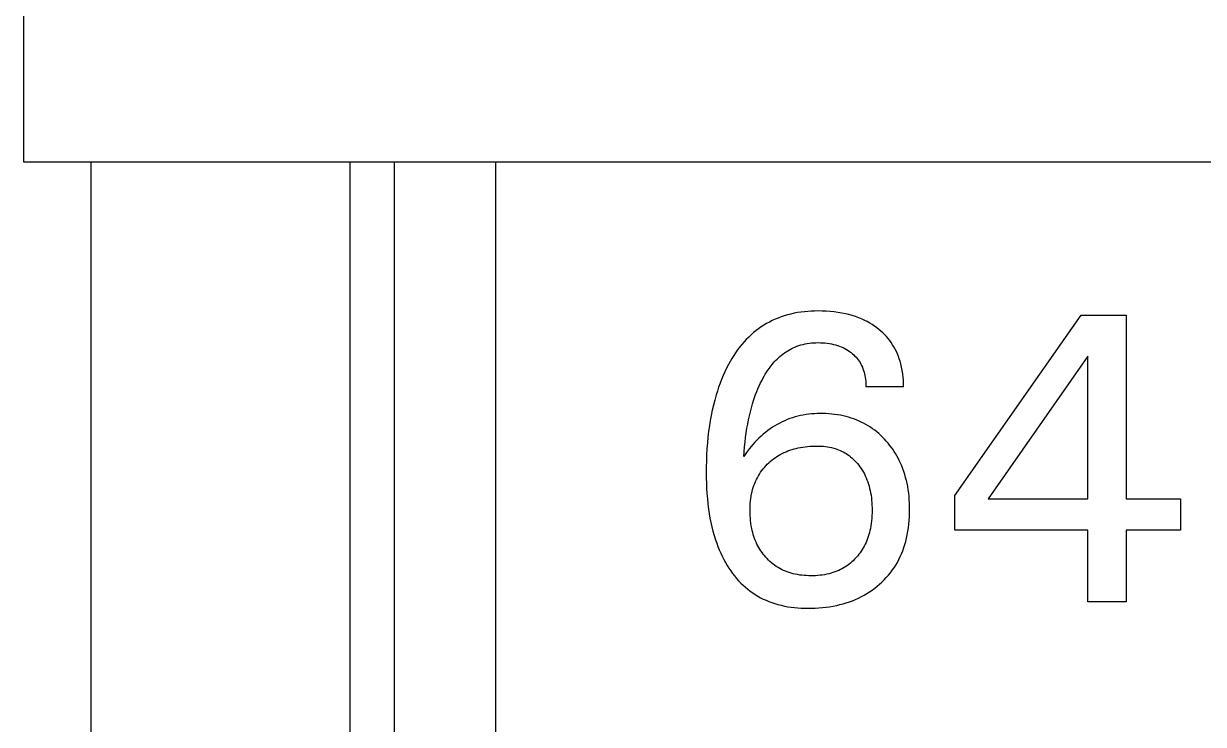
# Model space of a CAD drawing. Extents: x 10 to 879, y 6 to 221.
# Drawn here: x 619.96 to 625.07, y 126.34 to 129.37 of the extents above; entities that cross this region are included whole.
import ezdxf

# ---------------------------------------------------------------- set-up
doc = ezdxf.new("R2010")
doc.units = 0
doc.header["$LTSCALE"] = 5
doc.header["$MEASUREMENT"] = 0
doc.layers.get('0').update_dxf_attribs({"linetype": 'CONTINUOUS'})

msp = doc.modelspace()

# ---------------------------------------------------------------- linework, layer by layer
at = {"color": 7, "linetype": 'Continuous'}
for p, q in [((619.9564, 133.5244), (619.9564, 128.7749)), ((619.9564, 128.7749), (629.1631, 128.7749)), ((620.2486, 113.065), (620.2486, 128.7749)), ((621.3721, 113.065), (621.3721, 128.7749)), ((621.5639, 112.6996), (621.5639, 128.7749)), ((622.0023, 128.7749), (622.0023, 113.138)), ((623.1898, 128.0805), (623.1777, 128.0739)), ((623.2021, 128.0868), (623.1898, 128.0805)), ((623.2146, 128.0925), (623.2021, 128.0868)), ((623.2273, 128.0978), (623.2146, 128.0925)), ((623.2402, 128.1027), (623.2273, 128.0978)), ((623.2543, 128.1074), (623.2402, 128.1027)), ((623.2685, 128.1116), (623.2543, 128.1074)), ((623.2829, 128.1153), (623.2685, 128.1116)), ((623.2974, 128.1185), (623.2829, 128.1153)), ((623.3119, 128.1212), (623.2974, 128.1185)), ((623.3266, 128.1234), (623.3119, 128.1212)), ((623.3414, 128.1252), (623.3266, 128.1234)), ((623.3562, 128.1266), (623.3414, 128.1252)), ((623.371, 128.1276), (623.3562, 128.1266)), ((623.3859, 128.1282), (623.371, 128.1276)), ((623.4007, 128.1284), (623.3859, 128.1282)), ((623.4181, 128.1283), (623.4007, 128.1284)), ((623.4354, 128.1276), (623.4181, 128.1283)), ((623.4526, 128.1264), (623.4354, 128.1276)), ((623.4698, 128.1247), (623.4526, 128.1264)), ((623.487, 128.1224), (623.4698, 128.1247)), ((623.504, 128.1195), (623.487, 128.1224)), ((623.5191, 128.1164), (623.504, 128.1195)), ((623.534, 128.1129), (623.5191, 128.1164)), ((623.5488, 128.1087), (623.534, 128.1129)), ((623.5635, 128.104), (623.5488, 128.1087)), ((623.5779, 128.0987), (623.5635, 128.104)), ((623.5921, 128.0928), (623.5779, 128.0987)), ((623.6031, 128.0877), (623.5921, 128.0928)), ((623.614, 128.0821), (623.6031, 128.0877)), ((623.6247, 128.0761), (623.614, 128.0821)), ((623.9932, 127.3282), (624.5408, 128.1099)), ((624.5408, 128.1099), (624.7371, 128.1099)), ((624.7371, 128.1099), (624.7371, 127.3141)), ((623.1212, 128.0345), (623.1108, 128.0255)), ((623.1319, 128.0432), (623.1212, 128.0345)), ((623.143, 128.0515), (623.1319, 128.0432)), ((623.1543, 128.0593), (623.143, 128.0515)), ((623.1659, 128.0668), (623.1543, 128.0593)), ((623.1777, 128.0739), (623.1659, 128.0668)), ((623.6351, 128.0698), (623.6247, 128.0761)), ((623.6453, 128.063), (623.6351, 128.0698)), ((623.6552, 128.0559), (623.6453, 128.063)), ((623.6648, 128.0483), (623.6552, 128.0559)), ((623.6733, 128.0411), (623.6648, 128.0483)), ((623.6816, 128.0336), (623.6733, 128.0411)), ((623.6895, 128.0257), (623.6816, 128.0336)), ((623.0699, 127.9829), (623.0607, 127.9714)), ((623.0796, 127.9941), (623.0699, 127.9829)), ((623.0896, 128.0049), (623.0796, 127.9941)), ((623.1, 128.0154), (623.0896, 128.0049)), ((623.1108, 128.0255), (623.1, 128.0154)), ((623.3086, 127.9752), (623.3174, 127.9783)), ((623.3174, 127.9783), (623.3264, 127.981)), ((623.3264, 127.981), (623.3355, 127.9834)), ((623.3355, 127.9834), (623.3447, 127.9854)), ((623.3447, 127.9854), (623.3539, 127.9871)), ((623.3539, 127.9871), (623.3632, 127.9885)), ((623.3632, 127.9885), (623.3726, 127.9896)), ((623.3726, 127.9896), (623.3819, 127.9904)), ((623.3819, 127.9904), (623.3913, 127.9909)), ((623.3913, 127.9909), (623.4007, 127.9911)), ((623.4007, 127.9911), (623.4106, 127.991)), ((623.4106, 127.991), (623.4205, 127.9906)), ((623.4205, 127.9906), (623.4304, 127.9899)), ((623.4304, 127.9899), (623.4402, 127.9889)), ((623.4402, 127.9889), (623.4499, 127.9875)), ((623.4499, 127.9875), (623.4596, 127.9857)), ((623.4596, 127.9857), (623.4682, 127.9838)), ((623.4682, 127.9838), (623.4767, 127.9817)), ((623.4767, 127.9817), (623.4851, 127.9792)), ((623.4851, 127.9792), (623.4934, 127.9763)), ((623.4934, 127.9763), (623.5015, 127.9731)), ((623.6971, 128.0176), (623.6895, 128.0257)), ((623.7044, 128.0092), (623.6971, 128.0176)), ((623.7113, 128.0005), (623.7044, 128.0092)), ((623.7179, 127.9915), (623.7113, 128.0005)), ((623.724, 127.9823), (623.7179, 127.9915)), ((623.7299, 127.9726), (623.724, 127.9823)), ((623.035, 127.9352), (623.0272, 127.9226)), ((623.0432, 127.9475), (623.035, 127.9352)), ((623.0518, 127.9596), (623.0432, 127.9475)), ((623.0607, 127.9714), (623.0518, 127.9596)), ((623.2228, 127.9197), (623.229, 127.9255)), ((623.229, 127.9255), (623.2354, 127.9312)), ((623.2354, 127.9312), (623.2419, 127.9366)), ((623.2419, 127.9366), (623.2486, 127.9419)), ((623.2486, 127.9419), (623.2555, 127.9469)), ((623.2555, 127.9469), (623.2625, 127.9517)), ((623.2625, 127.9517), (623.2697, 127.9563)), ((623.2697, 127.9563), (623.277, 127.9605)), ((623.277, 127.9605), (623.2845, 127.9646)), ((623.2845, 127.9646), (623.2921, 127.9683)), ((623.2921, 127.9683), (623.2999, 127.9717)), ((623.2999, 127.9717), (623.3086, 127.9752)), ((623.5015, 127.9731), (623.5095, 127.9696)), ((623.5095, 127.9696), (623.5168, 127.9659)), ((623.5168, 127.9659), (623.5239, 127.9619)), ((623.5239, 127.9619), (623.5309, 127.9575)), ((623.5309, 127.9575), (623.5376, 127.9529)), ((623.5376, 127.9529), (623.5441, 127.9479)), ((623.5441, 127.9479), (623.5504, 127.9427)), ((623.5504, 127.9427), (623.5557, 127.9378)), ((623.5557, 127.9378), (623.5608, 127.9328)), ((623.5608, 127.9328), (623.5657, 127.9275)), ((623.5657, 127.9275), (623.5703, 127.922)), ((623.7353, 127.9627), (623.7299, 127.9726)), ((623.7403, 127.9526), (623.7353, 127.9627)), ((623.745, 127.9422), (623.7403, 127.9526)), ((623.7492, 127.9317), (623.745, 127.9422)), ((623.753, 127.921), (623.7492, 127.9317)), ((624.5707, 127.933), (624.1385, 127.3141)), ((624.5707, 127.3141), (624.5707, 127.933)), ((623.0042, 127.881), (622.9964, 127.8648)), ((623.0125, 127.8969), (623.0042, 127.881)), ((623.0197, 127.9098), (623.0125, 127.8969)), ((623.0272, 127.9226), (623.0197, 127.9098)), ((623.1834, 127.8722), (623.1895, 127.8809)), ((623.1895, 127.8809), (623.1959, 127.8894)), ((623.1959, 127.8894), (623.2026, 127.8977)), ((623.2026, 127.8977), (623.2096, 127.9058)), ((623.2096, 127.9058), (623.2168, 127.9136)), ((623.2168, 127.9136), (623.2228, 127.9197)), ((623.5703, 127.922), (623.5747, 127.9163)), ((623.5747, 127.9163), (623.5788, 127.9105)), ((623.5788, 127.9105), (623.5827, 127.9044)), ((623.5827, 127.9044), (623.5863, 127.898)), ((623.5863, 127.898), (623.5897, 127.8914)), ((623.5897, 127.8914), (623.5927, 127.8847)), ((623.5927, 127.8847), (623.5955, 127.8778)), ((623.5955, 127.8778), (623.5979, 127.8709)), ((623.7565, 127.9102), (623.753, 127.921)), ((623.7595, 127.8992), (623.7565, 127.9102)), ((623.7629, 127.8851), (623.7595, 127.8992)), ((623.7657, 127.8709), (623.7629, 127.8851)), ((622.9822, 127.832), (622.9757, 127.8153)), ((622.9891, 127.8485), (622.9822, 127.832)), ((622.9964, 127.8648), (622.9891, 127.8485)), ((623.1516, 127.8168), (623.1563, 127.8263)), ((623.1563, 127.8263), (623.1613, 127.8358)), ((623.1613, 127.8358), (623.1665, 127.8451)), ((623.1665, 127.8451), (623.1719, 127.8543)), ((623.1719, 127.8543), (623.1775, 127.8633)), ((623.1775, 127.8633), (623.1834, 127.8722)), ((623.5979, 127.8709), (623.6001, 127.8638)), ((623.6001, 127.8638), (623.602, 127.8566)), ((623.602, 127.8566), (623.6039, 127.8485)), ((623.6039, 127.8485), (623.6054, 127.8403)), ((623.6054, 127.8403), (623.6066, 127.8321)), ((623.6066, 127.8321), (623.6075, 127.8238)), ((623.6075, 127.8238), (623.6081, 127.8156)), ((623.7679, 127.8565), (623.7657, 127.8709)), ((623.7696, 127.8422), (623.7679, 127.8565)), ((623.7707, 127.8278), (623.7696, 127.8422)), ((623.7713, 127.8134), (623.7707, 127.8278)), ((622.964, 127.7815), (622.9587, 127.7644)), ((622.9696, 127.7985), (622.964, 127.7815)), ((622.9757, 127.8153), (622.9696, 127.7985)), ((623.13, 127.7659), (623.1349, 127.7788)), ((623.1349, 127.7788), (623.1402, 127.7916)), ((623.1402, 127.7916), (623.1457, 127.8042)), ((623.1457, 127.8042), (623.1516, 127.8168)), ((623.6081, 127.8156), (623.6084, 127.8073)), ((623.6084, 127.8073), (623.6085, 127.7992)), ((623.7714, 127.7992), (623.6085, 127.7992)), ((623.7714, 127.7992), (623.7713, 127.8134)), ((622.9468, 127.7203), (622.9418, 127.698)), ((622.9525, 127.7424), (622.9468, 127.7203)), ((622.9587, 127.7644), (622.9525, 127.7424)), ((623.1118, 127.7091), (623.1169, 127.7266)), ((623.1169, 127.7266), (623.121, 127.7398)), ((623.121, 127.7398), (623.1254, 127.7529)), ((623.1254, 127.7529), (623.13, 127.7659)), ((622.9372, 127.6755), (622.9331, 127.653)), ((622.9418, 127.698), (622.9372, 127.6755)), ((623.0992, 127.6561), (623.103, 127.6739)), ((623.103, 127.6739), (623.1072, 127.6916)), ((623.1072, 127.6916), (623.1118, 127.7091)), ((623.3009, 127.669), (623.2895, 127.6655)), ((623.3127, 127.6721), (623.3009, 127.669)), ((623.3245, 127.6749), (623.3127, 127.6721)), ((623.3365, 127.6773), (623.3245, 127.6749)), ((623.3486, 127.6792), (623.3365, 127.6773)), ((623.3607, 127.6809), (623.3486, 127.6792)), ((623.3729, 127.6821), (623.3607, 127.6809)), ((623.3851, 127.683), (623.3729, 127.6821)), ((623.3973, 127.6836), (623.3851, 127.683)), ((623.4095, 127.6838), (623.3973, 127.6836)), ((623.4222, 127.6838), (623.4095, 127.6838)), ((623.4348, 127.6834), (623.4222, 127.6838)), ((623.4474, 127.6826), (623.4348, 127.6834)), ((623.46, 127.6816), (623.4474, 127.6826)), ((623.4725, 127.6801), (623.46, 127.6816)), ((623.485, 127.6783), (623.4725, 127.6801)), ((623.4974, 127.6761), (623.485, 127.6783)), ((623.5098, 127.6735), (623.4974, 127.6761)), ((623.522, 127.6705), (623.5098, 127.6735)), ((623.5332, 127.6675), (623.522, 127.6705)), ((622.9296, 127.6304), (622.9264, 127.6077)), ((622.9331, 127.653), (622.9296, 127.6304)), ((623.0893, 127.6001), (623.0925, 127.6204)), ((623.0925, 127.6204), (623.0957, 127.6383)), ((623.0957, 127.6383), (623.0992, 127.6561)), ((623.2037, 127.6244), (623.1933, 127.6173)), ((623.2138, 127.6307), (623.2037, 127.6244)), ((623.2241, 127.6367), (623.2138, 127.6307)), ((623.2346, 127.6424), (623.2241, 127.6367)), ((623.2453, 127.6478), (623.2346, 127.6424)), ((623.2561, 127.6527), (623.2453, 127.6478)), ((623.2671, 127.6574), (623.2561, 127.6527)), ((623.2782, 127.6616), (623.2671, 127.6574)), ((623.2895, 127.6655), (623.2782, 127.6616)), ((623.5442, 127.6641), (623.5332, 127.6675)), ((623.5552, 127.6603), (623.5442, 127.6641)), ((623.566, 127.6563), (623.5552, 127.6603)), ((623.5767, 127.6518), (623.566, 127.6563)), ((623.5872, 127.6471), (623.5767, 127.6518)), ((623.5976, 127.6419), (623.5872, 127.6471)), ((623.6077, 127.6365), (623.5976, 127.6419)), ((623.6177, 127.6306), (623.6077, 127.6365)), ((623.6274, 127.6245), (623.6177, 127.6306)), ((623.6369, 127.618), (623.6274, 127.6245)), ((623.6461, 127.6112), (623.6369, 127.618)), ((622.9234, 127.582), (622.9209, 127.5562)), ((622.9264, 127.6077), (622.9234, 127.582)), ((623.0841, 127.5593), (623.0865, 127.5797)), ((623.0865, 127.5797), (623.0893, 127.6001)), ((623.1355, 127.5684), (623.1267, 127.5593)), ((623.1445, 127.5772), (623.1355, 127.5684)), ((623.1538, 127.5858), (623.1445, 127.5772)), ((623.1633, 127.5941), (623.1538, 127.5858)), ((623.173, 127.6022), (623.1633, 127.5941)), ((623.183, 127.6099), (623.173, 127.6022)), ((623.1933, 127.6173), (623.183, 127.6099)), ((623.6551, 127.604), (623.6461, 127.6112)), ((623.6639, 127.5966), (623.6551, 127.604)), ((623.6724, 127.5889), (623.6639, 127.5966)), ((623.6807, 127.5809), (623.6724, 127.5889)), ((623.6888, 127.5726), (623.6807, 127.5809)), ((623.6965, 127.5641), (623.6888, 127.5726)), ((622.9189, 127.5304), (622.9174, 127.5045)), ((622.9209, 127.5562), (622.9189, 127.5304)), ((623.0785, 127.4981), (623.0801, 127.5185)), ((623.0801, 127.5185), (623.0819, 127.5389)), ((623.0819, 127.5389), (623.0841, 127.5593)), ((623.1032, 127.5325), (623.09, 127.5152)), ((623.1181, 127.55), (623.1032, 127.5325)), ((623.1267, 127.5593), (623.1181, 127.55)), ((623.2532, 127.5146), (623.2617, 127.5183)), ((623.2617, 127.5183), (623.2703, 127.5218)), ((623.2703, 127.5218), (623.279, 127.5249)), ((623.279, 127.5249), (623.2879, 127.5278)), ((623.2879, 127.5278), (623.2968, 127.5304)), ((623.2968, 127.5304), (623.3057, 127.5328)), ((623.3057, 127.5328), (623.3148, 127.5349)), ((623.3148, 127.5349), (623.3248, 127.5369)), ((623.3248, 127.5369), (623.3349, 127.5386)), ((623.3349, 127.5386), (623.3451, 127.5401)), ((623.3451, 127.5401), (623.3553, 127.5412)), ((623.3553, 127.5412), (623.3655, 127.5421)), ((623.3655, 127.5421), (623.3758, 127.5427)), ((623.3758, 127.5427), (623.3861, 127.543)), ((623.3861, 127.543), (623.3963, 127.543)), ((623.3963, 127.543), (623.4055, 127.5428)), ((623.4055, 127.5428), (623.4146, 127.5424)), ((623.4146, 127.5424), (623.4237, 127.5417)), ((623.4237, 127.5417), (623.4327, 127.5407)), ((623.4327, 127.5407), (623.4417, 127.5395)), ((623.4417, 127.5395), (623.4507, 127.5379)), ((623.4507, 127.5379), (623.4596, 127.536)), ((623.4596, 127.536), (623.4684, 127.5338)), ((623.4684, 127.5338), (623.4755, 127.5317)), ((623.4755, 127.5317), (623.4825, 127.5294)), ((623.4825, 127.5294), (623.4894, 127.5268)), ((623.4894, 127.5268), (623.4963, 127.524)), ((623.4963, 127.524), (623.503, 127.5209)), ((623.503, 127.5209), (623.5096, 127.5176)), ((623.5096, 127.5176), (623.5161, 127.514)), ((623.7039, 127.5556), (623.6965, 127.5641)), ((623.7109, 127.5469), (623.7039, 127.5556)), ((623.7178, 127.538), (623.7109, 127.5469)), ((623.7243, 127.5288), (623.7178, 127.538)), ((623.7306, 127.5195), (623.7243, 127.5288)), ((623.7366, 127.51), (623.7306, 127.5195)), ((622.9164, 127.4786), (622.9158, 127.4527)), ((622.9174, 127.5045), (622.9164, 127.4786)), ((623.0841, 127.5067), (623.0785, 127.4981)), ((623.09, 127.5152), (623.0841, 127.5067)), ((623.1803, 127.4637), (623.1868, 127.4699)), ((623.1868, 127.4699), (623.1934, 127.4759)), ((623.1934, 127.4759), (623.2003, 127.4816)), ((623.2003, 127.4816), (623.2073, 127.487)), ((623.2073, 127.487), (623.2145, 127.4923)), ((623.2145, 127.4923), (623.2218, 127.4972)), ((623.2218, 127.4972), (623.2294, 127.5019)), ((623.2294, 127.5019), (623.2371, 127.5064)), ((623.2371, 127.5064), (623.2449, 127.5105)), ((623.2449, 127.5105), (623.2532, 127.5146)), ((623.5161, 127.514), (623.5224, 127.5102)), ((623.5224, 127.5102), (623.5286, 127.5062)), ((623.5286, 127.5062), (623.5354, 127.5014)), ((623.5354, 127.5014), (623.542, 127.4962)), ((623.542, 127.4962), (623.5483, 127.4908)), ((623.5483, 127.4908), (623.5545, 127.4851)), ((623.5545, 127.4851), (623.5604, 127.4792)), ((623.5604, 127.4792), (623.5661, 127.4731)), ((623.5661, 127.4731), (623.5716, 127.4668)), ((623.5716, 127.4668), (623.5768, 127.4602)), ((623.7423, 127.5004), (623.7366, 127.51)), ((623.7477, 127.4906), (623.7423, 127.5004)), ((623.7528, 127.4806), (623.7477, 127.4906)), ((623.7584, 127.4687), (623.7528, 127.4806)), ((623.7636, 127.4567), (623.7584, 127.4687)), ((622.9158, 127.4527), (622.9157, 127.4268)), ((622.9157, 127.4268), (622.9159, 127.4043)), ((623.1374, 127.4058), (623.1418, 127.4139)), ((623.1418, 127.4139), (623.1465, 127.4216)), ((623.1465, 127.4216), (623.1515, 127.4291)), ((623.1515, 127.4291), (623.1567, 127.4364)), ((623.1567, 127.4364), (623.1622, 127.4435)), ((623.1622, 127.4435), (623.168, 127.4505)), ((623.168, 127.4505), (623.174, 127.4572)), ((623.174, 127.4572), (623.1803, 127.4637)), ((623.5768, 127.4602), (623.5823, 127.4529)), ((623.5823, 127.4529), (623.5874, 127.4454)), ((623.5874, 127.4454), (623.5923, 127.4377)), ((623.5923, 127.4377), (623.597, 127.4298)), ((623.597, 127.4298), (623.6013, 127.4218)), ((623.6013, 127.4218), (623.6053, 127.4136)), ((623.6053, 127.4136), (623.6091, 127.4053)), ((623.7684, 127.4444), (623.7636, 127.4567)), ((623.7728, 127.4321), (623.7684, 127.4444)), ((623.7768, 127.4196), (623.7728, 127.4321)), ((623.7804, 127.4069), (623.7768, 127.4196)), ((622.9159, 127.4043), (622.9165, 127.3818)), ((622.9165, 127.3818), (622.9175, 127.3593)), ((623.1171, 127.3544), (623.1197, 127.3633)), ((623.1197, 127.3633), (623.1226, 127.372)), ((623.1226, 127.372), (623.1259, 127.3807)), ((623.1259, 127.3807), (623.1294, 127.3892)), ((623.1294, 127.3892), (623.1332, 127.3976)), ((623.1332, 127.3976), (623.1374, 127.4058)), ((623.6091, 127.4053), (623.6128, 127.3963)), ((623.6128, 127.3963), (623.6161, 127.3871)), ((623.6161, 127.3871), (623.6192, 127.3779)), ((623.6192, 127.3779), (623.6219, 127.3686)), ((623.6219, 127.3686), (623.6244, 127.3591)), ((623.7836, 127.3942), (623.7804, 127.4069)), ((623.7865, 127.3814), (623.7836, 127.3942)), ((623.7893, 127.3672), (623.7865, 127.3814)), ((623.7916, 127.353), (623.7893, 127.3672)), ((622.9175, 127.3593), (622.9188, 127.3369)), ((622.9188, 127.3369), (622.9207, 127.3145)), ((622.9207, 127.3145), (622.923, 127.2921)), ((623.108, 127.3054), (623.1092, 127.3155)), ((623.1092, 127.3155), (623.1107, 127.3256)), ((623.1107, 127.3256), (623.1126, 127.3356)), ((623.1126, 127.3356), (623.1148, 127.3455)), ((623.1148, 127.3455), (623.1171, 127.3544)), ((623.6244, 127.3591), (623.6266, 127.3497)), ((623.6266, 127.3497), (623.6285, 127.3401)), ((623.6285, 127.3401), (623.6303, 127.3295)), ((623.6303, 127.3295), (623.6317, 127.3187)), ((623.6317, 127.3187), (623.6329, 127.308)), ((623.7936, 127.3387), (623.7916, 127.353)), ((623.7951, 127.3243), (623.7936, 127.3387)), ((623.7963, 127.3099), (623.7951, 127.3243)), ((623.9932, 127.1785), (623.9932, 127.3282)), ((624.1385, 127.3141), (624.5707, 127.3141)), ((624.7371, 127.3141), (624.9722, 127.3141)), ((624.9722, 127.3141), (624.9722, 127.1785)), ((622.923, 127.2921), (622.9258, 127.2698)), ((622.9258, 127.2698), (622.9288, 127.2503)), ((623.1058, 127.2648), (623.106, 127.275)), ((623.1059, 127.2534), (623.1058, 127.2648)), ((623.106, 127.275), (623.1064, 127.2852)), ((623.1064, 127.2852), (623.107, 127.2953)), ((623.107, 127.2953), (623.108, 127.3054)), ((623.6329, 127.308), (623.6338, 127.2972)), ((623.6338, 127.2972), (623.6344, 127.2864)), ((623.6344, 127.2864), (623.6348, 127.2756)), ((623.6348, 127.2756), (623.6349, 127.2648)), ((623.6349, 127.2648), (623.6348, 127.2533)), ((623.7971, 127.2955), (623.7963, 127.3099)), ((623.7976, 127.281), (623.7971, 127.2955)), ((623.7978, 127.2666), (623.7976, 127.281)), ((623.7976, 127.251), (623.7978, 127.2666)), ((622.9288, 127.2503), (622.9321, 127.2309)), ((622.9321, 127.2309), (622.9359, 127.2116)), ((622.9359, 127.2116), (622.9403, 127.1924)), ((623.1063, 127.2421), (623.1059, 127.2534)), ((623.1071, 127.2308), (623.1063, 127.2421)), ((623.1081, 127.2195), (623.1071, 127.2308)), ((623.1095, 127.2082), (623.1081, 127.2195)), ((623.6326, 127.219), (623.6312, 127.2076)), ((623.6336, 127.2304), (623.6326, 127.219)), ((623.6343, 127.2419), (623.6336, 127.2304)), ((623.6348, 127.2533), (623.6343, 127.2419)), ((623.7947, 127.2043), (623.7961, 127.2198)), ((623.7961, 127.2198), (623.797, 127.2354)), ((623.797, 127.2354), (623.7976, 127.251)), ((622.9403, 127.1924), (622.9451, 127.1734)), ((622.9451, 127.1734), (622.9504, 127.1544)), ((623.1112, 127.197), (623.1095, 127.2082)), ((623.1134, 127.1859), (623.1112, 127.197)), ((623.1153, 127.1771), (623.1134, 127.1859)), ((623.1175, 127.1684), (623.1153, 127.1771)), ((623.1199, 127.1598), (623.1175, 127.1684)), ((623.1226, 127.1513), (623.1199, 127.1598)), ((623.6209, 127.1588), (623.6182, 127.1502)), ((623.6233, 127.1675), (623.6209, 127.1588)), ((623.6255, 127.1762), (623.6233, 127.1675)), ((623.6274, 127.185), (623.6255, 127.1762)), ((623.6295, 127.1963), (623.6274, 127.185)), ((623.6312, 127.2076), (623.6295, 127.1963)), ((623.7844, 127.1429), (623.7877, 127.1581)), ((623.7877, 127.1581), (623.7905, 127.1735)), ((623.7905, 127.1735), (623.7928, 127.1889)), ((623.7928, 127.1889), (623.7947, 127.2043)), ((624.5707, 127.1785), (623.9932, 127.1785)), ((624.5707, 126.8678), (624.5707, 127.1785)), ((624.7371, 127.1785), (624.7371, 126.8678)), ((624.9722, 127.1785), (624.7371, 127.1785)), ((622.9504, 127.1544), (622.9564, 127.1357)), ((622.9564, 127.1357), (622.9614, 127.1212)), ((622.9614, 127.1212), (622.9667, 127.1069)), ((622.9667, 127.1069), (622.9725, 127.0927)), ((623.1255, 127.1428), (623.1226, 127.1513)), ((623.1287, 127.1344), (623.1255, 127.1428)), ((623.1322, 127.1262), (623.1287, 127.1344)), ((623.1359, 127.1181), (623.1322, 127.1262)), ((623.1398, 127.1105), (623.1359, 127.1181)), ((623.1439, 127.103), (623.1398, 127.1105)), ((623.6009, 127.1093), (623.5968, 127.1019)), ((623.6048, 127.1169), (623.6009, 127.1093)), ((623.6086, 127.1251), (623.6048, 127.1169)), ((623.6121, 127.1333), (623.6086, 127.1251)), ((623.6153, 127.1417), (623.6121, 127.1333)), ((623.6182, 127.1502), (623.6153, 127.1417)), ((623.7728, 127.1025), (623.7771, 127.1158)), ((623.7771, 127.1158), (623.781, 127.1293)), ((623.781, 127.1293), (623.7844, 127.1429)), ((622.9725, 127.0927), (622.9786, 127.0786)), ((622.9786, 127.0786), (622.9851, 127.0648)), ((622.9851, 127.0648), (622.9921, 127.0511)), ((623.1482, 127.0957), (623.1439, 127.103)), ((623.1528, 127.0885), (623.1482, 127.0957)), ((623.1577, 127.0815), (623.1528, 127.0885)), ((623.1628, 127.0746), (623.1577, 127.0815)), ((623.1681, 127.0679), (623.1628, 127.0746)), ((623.1736, 127.0614), (623.1681, 127.0679)), ((623.1795, 127.055), (623.1736, 127.0614)), ((623.5671, 127.0606), (623.559, 127.0518)), ((623.5727, 127.067), (623.5671, 127.0606)), ((623.578, 127.0737), (623.5727, 127.067)), ((623.5831, 127.0805), (623.578, 127.0737)), ((623.5879, 127.0875), (623.5831, 127.0805)), ((623.5925, 127.0946), (623.5879, 127.0875)), ((623.5968, 127.1019), (623.5925, 127.0946)), ((623.751, 127.0508), (623.7572, 127.0634)), ((623.7572, 127.0634), (623.7629, 127.0762)), ((623.7629, 127.0762), (623.7681, 127.0892)), ((623.7681, 127.0892), (623.7728, 127.1025)), ((622.9921, 127.0511), (622.9994, 127.0377)), ((622.9994, 127.0377), (623.0072, 127.0245)), ((623.0072, 127.0245), (623.0145, 127.0129)), ((623.0145, 127.0129), (623.0222, 127.0016)), ((623.1857, 127.0487), (623.1795, 127.055)), ((623.1921, 127.0427), (623.1857, 127.0487)), ((623.1987, 127.0369), (623.1921, 127.0427)), ((623.2055, 127.0314), (623.1987, 127.0369)), ((623.2125, 127.0261), (623.2055, 127.0314)), ((623.2197, 127.0211), (623.2125, 127.0261)), ((623.2271, 127.0164), (623.2197, 127.0211)), ((623.2348, 127.012), (623.2271, 127.0164)), ((623.2426, 127.0079), (623.2348, 127.012)), ((623.2507, 127.004), (623.2426, 127.0079)), ((623.2588, 127.0005), (623.2507, 127.004)), ((623.4983, 127.0075), (623.4902, 127.0037)), ((623.5062, 127.0116), (623.4983, 127.0075)), ((623.5139, 127.0161), (623.5062, 127.0116)), ((623.5209, 127.0204), (623.5139, 127.0161)), ((623.5277, 127.0251), (623.5209, 127.0204)), ((623.5343, 127.03), (623.5277, 127.0251)), ((623.5408, 127.0351), (623.5343, 127.03)), ((623.547, 127.0405), (623.5408, 127.0351)), ((623.5531, 127.046), (623.547, 127.0405)), ((623.559, 127.0518), (623.5531, 127.046)), ((623.7142, 126.9933), (623.7224, 127.0042)), ((623.7224, 127.0042), (623.7301, 127.0153)), ((623.7301, 127.0153), (623.7375, 127.0268)), ((623.7375, 127.0268), (623.7444, 127.0385)), ((623.7444, 127.0385), (623.751, 127.0508)), ((623.0222, 127.0016), (623.0302, 126.9905)), ((623.0302, 126.9905), (623.0385, 126.9797)), ((623.0385, 126.9797), (623.0473, 126.9692)), ((623.0473, 126.9692), (623.0563, 126.959)), ((623.0563, 126.959), (623.0658, 126.9491)), ((623.2671, 126.9973), (623.2588, 127.0005)), ((623.2755, 126.9944), (623.2671, 126.9973)), ((623.284, 126.9918), (623.2755, 126.9944)), ((623.2926, 126.9894), (623.284, 126.9918)), ((623.3021, 126.9872), (623.2926, 126.9894)), ((623.3116, 126.9854), (623.3021, 126.9872)), ((623.3213, 126.9838), (623.3116, 126.9854)), ((623.3309, 126.9826), (623.3213, 126.9838)), ((623.3406, 126.9816), (623.3309, 126.9826)), ((623.3504, 126.981), (623.3406, 126.9816)), ((623.3602, 126.9806), (623.3504, 126.981)), ((623.3699, 126.9804), (623.3602, 126.9806)), ((623.3798, 126.9806), (623.3699, 126.9804)), ((623.3897, 126.9809), (623.3798, 126.9806)), ((623.3995, 126.9816), (623.3897, 126.9809)), ((623.4093, 126.9825), (623.3995, 126.9816)), ((623.4191, 126.9837), (623.4093, 126.9825)), ((623.4289, 126.9853), (623.4191, 126.9837)), ((623.4386, 126.9871), (623.4289, 126.9853)), ((623.4482, 126.9893), (623.4386, 126.9871)), ((623.4568, 126.9916), (623.4482, 126.9893)), ((623.4653, 126.9942), (623.4568, 126.9916)), ((623.4737, 126.9971), (623.4653, 126.9942)), ((623.4821, 127.0003), (623.4737, 126.9971)), ((623.4902, 127.0037), (623.4821, 127.0003)), ((623.6675, 126.9439), (623.6776, 126.9532)), ((623.6776, 126.9532), (623.6873, 126.9627)), ((623.6873, 126.9627), (623.6966, 126.9726)), ((623.6966, 126.9726), (623.7056, 126.9828)), ((623.7056, 126.9828), (623.7142, 126.9933)), ((623.0658, 126.9491), (623.0755, 126.9396)), ((623.0755, 126.9396), (623.0857, 126.9305)), ((623.0857, 126.9305), (623.0961, 126.9218)), ((623.0961, 126.9218), (623.1066, 126.9137)), ((623.1066, 126.9137), (623.1174, 126.9061)), ((623.1174, 126.9061), (623.1286, 126.8988)), ((623.6006, 126.8965), (623.6124, 126.9034)), ((623.6124, 126.9034), (623.624, 126.9107)), ((623.624, 126.9107), (623.6353, 126.9184)), ((623.6353, 126.9184), (623.6463, 126.9265)), ((623.6463, 126.9265), (623.6571, 126.935)), ((623.6571, 126.935), (623.6675, 126.9439)), ((623.1286, 126.8988), (623.1399, 126.892)), ((623.1399, 126.892), (623.1515, 126.8856)), ((623.1515, 126.8856), (623.1634, 126.8796)), ((623.1634, 126.8796), (623.1754, 126.8741)), ((623.1754, 126.8741), (623.1877, 126.869)), ((623.1877, 126.869), (623.2001, 126.8644)), ((623.2001, 126.8644), (623.2126, 126.8601)), ((623.2126, 126.8601), (623.2266, 126.856)), ((623.2266, 126.856), (623.2408, 126.8524)), ((623.2408, 126.8524), (623.255, 126.8493)), ((623.4662, 126.8491), (623.4816, 126.8522)), ((623.4816, 126.8522), (623.4954, 126.8555)), ((623.4954, 126.8555), (623.5092, 126.8591)), ((623.5092, 126.8591), (623.5228, 126.8632)), ((623.5228, 126.8632), (623.5363, 126.8677)), ((623.5363, 126.8677), (623.5496, 126.8726)), ((623.5496, 126.8726), (623.5628, 126.878)), ((623.5628, 126.878), (623.5758, 126.8838)), ((623.5758, 126.8838), (623.5885, 126.8901)), ((623.5885, 126.8901), (623.6006, 126.8965)), ((624.7371, 126.8678), (624.5707, 126.8678)), ((623.255, 126.8493), (623.2694, 126.8466)), ((623.2694, 126.8466), (623.2838, 126.8444)), ((623.2838, 126.8444), (623.2983, 126.8427)), ((623.2983, 126.8427), (623.3129, 126.8413)), ((623.3129, 126.8413), (623.3275, 126.8404)), ((623.3275, 126.8404), (623.3421, 126.8398)), ((623.3421, 126.8398), (623.3567, 126.8396)), ((623.3567, 126.8396), (623.3725, 126.8397)), ((623.3725, 126.8397), (623.3882, 126.8402)), ((623.3882, 126.8402), (623.4039, 126.8411)), ((623.4039, 126.8411), (623.4196, 126.8425)), ((623.4196, 126.8425), (623.4352, 126.8442)), ((623.4352, 126.8442), (623.4507, 126.8464)), ((623.4507, 126.8464), (623.4662, 126.8491))]:
    msp.add_line(p, q, dxfattribs=at)

doc.saveas('drawing.dxf')
